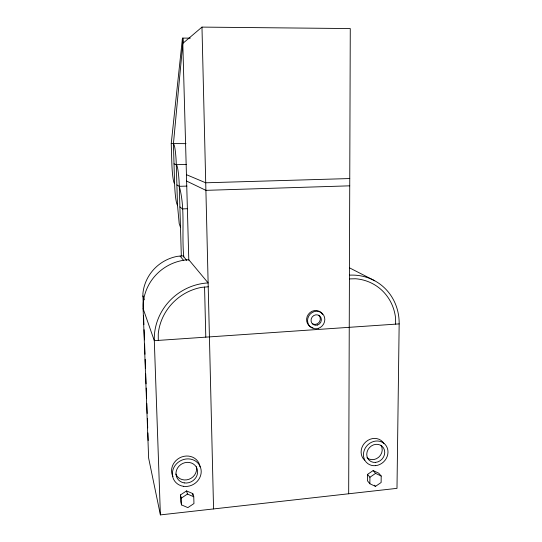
<?xml version="1.0" encoding="UTF-8"?>
<svg xmlns="http://www.w3.org/2000/svg" width="542" height="542" viewBox="0 0 542 542"><rect width="100%" height="100%" fill="white"/><g stroke="black" fill="none" stroke-linecap="round" stroke-linejoin="round"><path stroke-width="0.81" d="M348.675 493.776L350.274 28.563L201.976 27.1L182.803 43.407L173.413 143.894L174.605 183.65A20.264 2.304 87.8 0 0 177.485 205.079L179.192 223.514L180.493 227.403M367.523 474.386L367.483 480.835L369.861 483.749L375.477 486.364L381.128 482.509L381.195 476.025L378.722 473.18L373.16 470.558L367.523 474.386L369.915 477.251L369.861 483.749M395.653 324.136L395.552 317.924A49.485 45.955 -53.9 0 0 355.62 278.757L349.414 278.913M349.427 275.167A53.028 49.247 -53.9 0 1 399.163 323.899L396.988 488.356L160.391 514.9L148.623 458.037L143.108 308.628A46.937 45.23 -33.2 0 1 188.785 259.726L208.128 282.917A55.264 52.655 -35.7 0 0 154.307 340.674L160.391 514.9M143.366 310.268L142.912 293.466A41.456 40.088 -32.2 0 1 177.654 256.298L183.06 255.878L186.766 260.431M174.605 183.65A19.912 2.202 88 0 1 171.834 163.061L171.238 143.576L182.302 39.525A5.312 0.644 89.1 0 1 182.952 38.421A5.312 0.644 89.1 0 1 183.44 42.865M369.915 477.251L375.592 473.383L381.195 476.025M180.466 494.941L186.536 490.903L192.789 493.613L193.765 496.777L193.955 503.552L187.857 507.617L181.543 504.92L180.669 501.675L180.466 494.941L181.333 498.125L181.543 504.92M181.333 498.125L187.457 494.053L193.765 496.777M208.223 286.793L201.522 287.368A51.571 49.132 -35.7 0 0 158.257 333.797L158.284 340.403M399.163 323.899L154.307 340.674L143.108 308.628M187.505 208.717L182.43 208.9L179.897 206.942M349.732 185.831L205.899 190.35L186.611 181.075M349.759 178.548L205.716 182.796L186.434 174.68M176.895 184.951L179.294 186.319L186.868 186.096M174.009 163.847L176.292 164.673L186.414 164.422M171.238 143.576L186.014 143.65M182.715 38.082L190.296 38.136M349.549 267.87L374.746 280.776M373.16 470.558L375.592 473.383M374.508 485.192L375.477 486.364M180.1 256.02L183.697 260.58M173.413 143.894A19.912 2.202 88 0 1 176.292 164.673A20.264 2.304 87.8 0 1 179.294 186.319C185.554 209.151 181.448 233.69 183.806 257.057M142.837 295.891L144.314 299.828M186.536 490.903L187.457 494.053M182.302 39.525L182.803 43.407L188.806 260.289M143.549 315.342L143.894 324.651M144.084 329.726L144.457 339.875M144.612 344.102L144.985 354.251M145.175 359.326L145.513 368.635M145.703 373.709L146.076 383.858M146.232 388.086L146.604 398.234M146.794 403.309L147.167 413.465M147.356 418.539L147.695 427.841M147.885 432.916L148.162 440.531M179.294 186.319L181.319 255.851M176.292 164.673L177.485 205.079M192.789 493.613L192.837 495.293M201.976 27.1L213.562 508.938M204.558 287.003L205.797 337.144M172.979 476.608A14.62 13.36 -30.2 0 1 181.766 456.933A14.62 13.36 -30.2 0 1 200.052 466.879M196.353 466.676A10.962 10.02 -30.2 0 1 188.955 479.291A10.962 10.02 -30.2 0 1 175.832 474.047M364.637 460.212A12.873 11.531 -46.9 0 1 365.952 441.75A12.873 11.531 -46.9 0 1 383.905 443.539M381.087 445.449A9.438 8.455 -46.9 0 1 378.682 457.238A9.438 8.455 -46.9 0 1 366.954 457.672M318.832 315.281A5.359 5.034 -52 0 1 312.632 323.913M312.998 327.768A8.936 8.387 -52 0 1 308.337 314.346A8.936 8.387 -52 0 1 322.619 314.374M183.386 486.303A14.749 13.462 -30.2 0 0 200.628 467.746A14.749 13.462 -30.2 0 0 176.333 463.979A14.749 13.462 -30.2 0 0 183.386 486.303M184.266 482.908A11.064 10.095 -30.2 0 0 197.186 468.986A11.064 10.095 -30.2 0 0 178.962 466.174A11.064 10.095 -30.2 0 0 184.266 482.908M375.572 465.653A12.981 11.612 -47 0 0 386.432 446.154A12.981 11.612 -47 0 0 365.179 448.248A12.981 11.612 -47 0 0 375.572 465.653M375.64 462.387A9.519 8.516 -47 0 0 383.594 448.078A9.519 8.516 -47 0 0 368.004 449.63A9.519 8.516 -47 0 0 375.64 462.387M318.432 328.33A8.977 8.421 -52 0 0 322.294 313.445A8.977 8.421 -52 0 0 307.849 318.283A8.977 8.421 -52 0 0 318.432 328.33M317.551 325.017A5.386 5.054 -52 0 0 319.861 316.081A5.386 5.054 -52 0 0 311.196 318.994A5.386 5.054 -52 0 0 317.551 325.017"/></g></svg>
